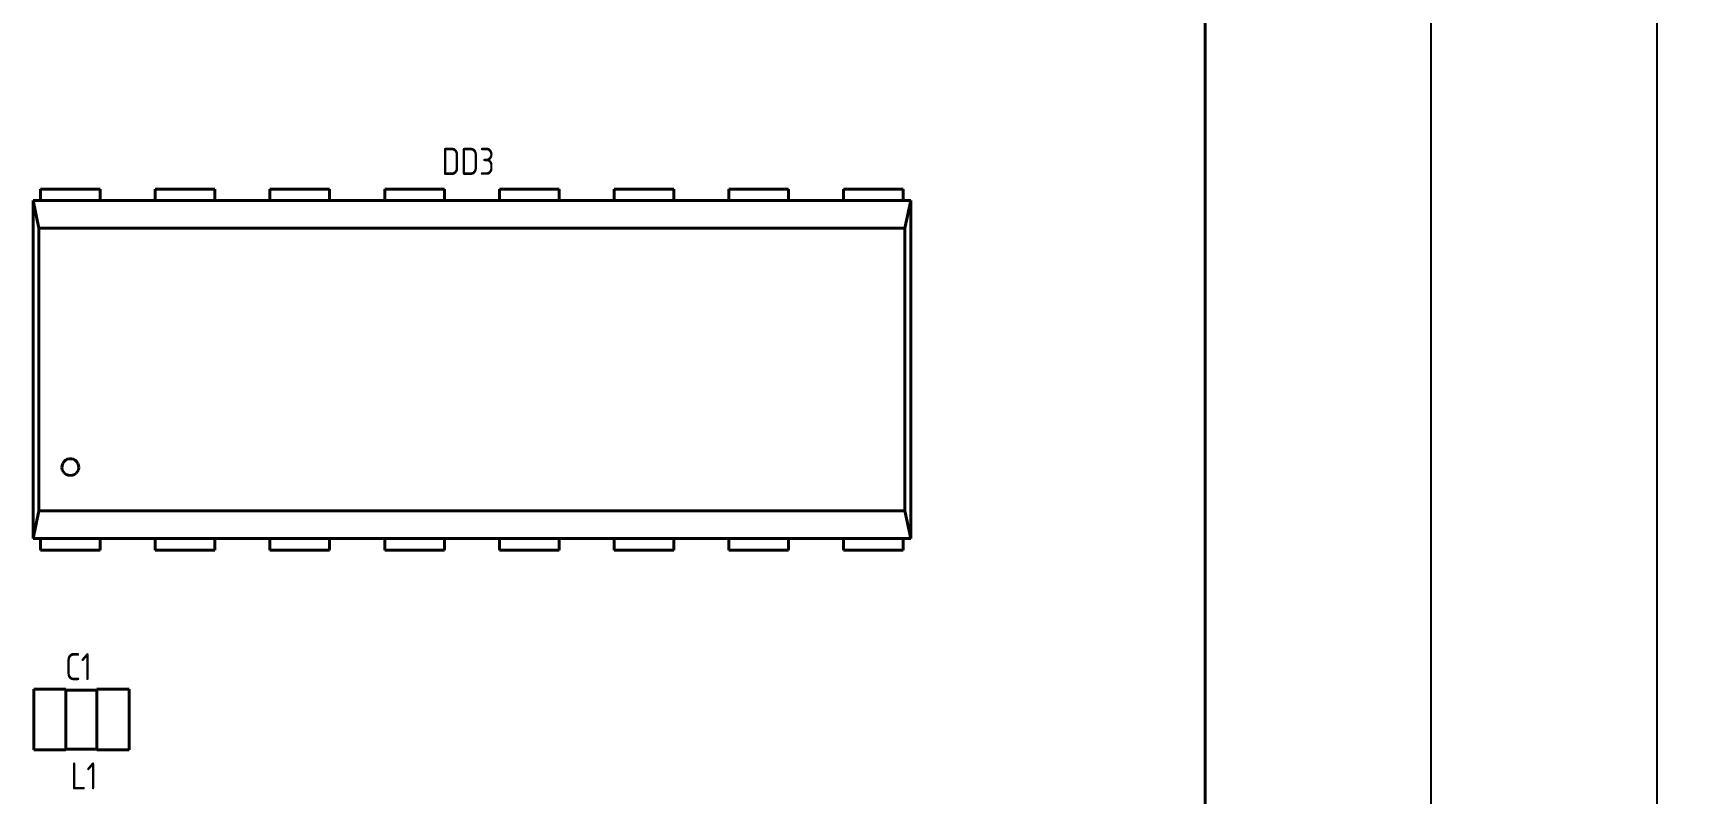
# Model space of a CAD drawing. Header units: inches. Extents: x -969 to 2045, y -594 to 12.
# Drawn here: x -774.9 to -701.7, y -139.8 to -106.1 of the extents above; entities that cross this region are included whole.
import ezdxf

# ---------------------------------------------------------------- set-up
doc = ezdxf.new("R2010")
doc.units = ezdxf.units.IN
doc.header["$MEASUREMENT"] = 0
doc.layers.add('Основная', color=7, linetype='Continuous', lineweight=40)
doc.styles.add('GOST type A0', font='gost.TTF', dxfattribs={"height": 2.116667})
doc.dimstyles.new('ISO-25', dxfattribs={"dimtxt": 2.5, "dimasz": 2.5, "dimexe": 1.25, "dimexo": 0.625, "dimtad": 1, "dimtxsty": 'Standard', "dimcen": 2.5, "dimadec": 0, "dimazin": 0, "dimtfac": 1, "dimtmove": 0, "dimatfit": 3, "dimfxl": 1, "dimarcsym": 0})

# ---------------------------------------------------------------- blocks, each defined once
blk = doc.blocks.new('*D28')
at = {"color": 0, "lineweight": -2, "transparency": 16777216}
for p, q in [((-727.374, -67.467), (-711.749, -67.467)), ((-712.999, -69.967), (-712.999, -294.967)), ((-727.374, -297.467), (-711.749, -297.467))]:
    blk.add_line(p, q, dxfattribs=at)
at = {"color": 0, "transparency": 16777216}
for points in [[(-713.415, -69.967), (-712.582, -69.967), (-712.999, -67.467)], [(-713.415, -294.967), (-712.582, -294.967), (-712.999, -297.467)]]:
    blk.add_solid(points, dxfattribs=at)
at = {"layer": 'DEFPOINTS', "color": 0, "transparency": 16777216}
for p in [(-727.999, -67.467), (-727.999, -297.467), (-712.999, -297.467)]:
    blk.add_point(p, dxfattribs=at)
at = {"color": 0, "transparency": 16777216, "insert": (-714.683, -182.467), "char_height": 2.1167, "attachment_point": 5, "rotation": 90, "style": 'GOST type A0'}
blk.add_mtext('115*', dxfattribs=at)
blk = doc.blocks.new('*D29')
at = {"color": 0, "lineweight": -2, "transparency": 16777216}
for p, q in [((-762.176, -45.267), (-701.749, -45.267)), ((-702.999, -47.767), (-702.999, -299.967)), ((-722.374, -302.467), (-701.749, -302.467))]:
    blk.add_line(p, q, dxfattribs=at)
at = {"color": 0, "transparency": 16777216}
for points in [[(-703.415, -47.767), (-702.582, -47.767), (-702.999, -45.267)], [(-703.415, -299.967), (-702.582, -299.967), (-702.999, -302.467)]]:
    blk.add_solid(points, dxfattribs=at)
at = {"layer": 'DEFPOINTS', "color": 0, "transparency": 16777216}
for p in [(-762.801, -45.267), (-722.999, -302.467), (-702.999, -302.467)]:
    blk.add_point(p, dxfattribs=at)
at = {"color": 0, "transparency": 16777216, "insert": (-704.842, -173.867), "char_height": 2.1167, "attachment_point": 5, "rotation": 90, "style": 'GOST type A0'}
blk.add_mtext('128,6*', dxfattribs=at)

msp = doc.modelspace()

# ---------------------------------------------------------------- linework, layer by layer
at = {"layer": 'Основная'}
for p, q in [((-722.999, -302.467), (-722.999, -62.467)), ((-771.919, -112.979), (-774.559, -112.979)), ((-774.559, -112.979), (-774.559, -113.489)), ((-774.559, -113.489), (-774.559, -112.979)), ((-774.559, -112.979), (-771.919, -112.979)), ((-771.919, -112.979), (-774.559, -112.979)), ((-774.559, -112.979), (-774.559, -113.489)), ((-774.559, -113.489), (-774.559, -112.979)), ((-774.559, -112.979), (-771.919, -112.979)), ((-771.919, -113.489), (-771.919, -112.979)), ((-771.919, -113.489), (-771.919, -112.979)), ((-771.919, -113.489), (-771.919, -112.979)), ((-771.919, -113.489), (-771.919, -112.979)), ((-766.839, -112.979), (-769.479, -112.979)), ((-769.479, -112.979), (-769.479, -113.489)), ((-769.479, -113.489), (-769.479, -112.979)), ((-769.479, -112.979), (-766.839, -112.979)), ((-766.839, -112.979), (-769.479, -112.979)), ((-769.479, -112.979), (-769.479, -113.489)), ((-769.479, -113.489), (-769.479, -112.979)), ((-769.479, -112.979), (-766.839, -112.979)), ((-766.839, -113.489), (-766.839, -112.979)), ((-766.839, -113.489), (-766.839, -112.979)), ((-766.839, -113.489), (-766.839, -112.979)), ((-766.839, -113.489), (-766.839, -112.979)), ((-761.759, -112.979), (-764.399, -112.979)), ((-764.399, -112.979), (-764.399, -113.489)), ((-764.399, -113.489), (-764.399, -112.979)), ((-761.759, -112.979), (-764.399, -112.979)), ((-761.759, -112.979), (-764.399, -112.979)), ((-764.399, -112.979), (-764.399, -113.489)), ((-764.399, -113.489), (-764.399, -112.979)), ((-761.759, -112.979), (-764.399, -112.979)), ((-761.759, -113.489), (-761.759, -112.979)), ((-761.759, -113.489), (-761.759, -112.979)), ((-761.759, -113.489), (-761.759, -112.979)), ((-761.759, -113.489), (-761.759, -112.979)), ((-756.679, -112.979), (-759.319, -112.979)), ((-759.319, -112.979), (-759.319, -113.489)), ((-759.319, -113.489), (-759.319, -112.979)), ((-759.319, -112.979), (-756.679, -112.979)), ((-756.679, -112.979), (-759.319, -112.979)), ((-759.319, -112.979), (-759.319, -113.489)), ((-759.319, -113.489), (-759.319, -112.979)), ((-759.319, -112.979), (-756.679, -112.979)), ((-756.679, -113.489), (-756.679, -112.979)), ((-756.679, -113.489), (-756.679, -112.979)), ((-756.679, -113.489), (-756.679, -112.979)), ((-756.679, -113.489), (-756.679, -112.979)), ((-751.599, -112.979), (-754.239, -112.979)), ((-754.239, -112.979), (-754.239, -113.489)), ((-754.239, -113.489), (-754.239, -112.979)), ((-754.239, -112.979), (-751.599, -112.979)), ((-751.599, -112.979), (-754.239, -112.979)), ((-754.239, -112.979), (-754.239, -113.489)), ((-754.239, -113.489), (-754.239, -112.979)), ((-754.239, -112.979), (-751.599, -112.979)), ((-751.599, -113.489), (-751.599, -112.979)), ((-751.599, -113.489), (-751.599, -112.979)), ((-751.599, -113.489), (-751.599, -112.979)), ((-751.599, -113.489), (-751.599, -112.979)), ((-746.519, -112.979), (-749.159, -112.979)), ((-749.159, -112.979), (-749.159, -113.489)), ((-749.159, -113.489), (-749.159, -112.979)), ((-746.519, -112.979), (-749.159, -112.979)), ((-746.519, -112.979), (-749.159, -112.979)), ((-749.159, -112.979), (-749.159, -113.489)), ((-749.159, -113.489), (-749.159, -112.979)), ((-746.519, -112.979), (-749.159, -112.979)), ((-746.519, -113.489), (-746.519, -112.979)), ((-746.519, -113.489), (-746.519, -112.979)), ((-746.519, -113.489), (-746.519, -112.979)), ((-746.519, -113.489), (-746.519, -112.979)), ((-741.439, -112.979), (-744.079, -112.979)), ((-744.079, -112.979), (-744.079, -113.489)), ((-744.079, -113.489), (-744.079, -112.979)), ((-744.079, -112.979), (-741.439, -112.979)), ((-741.439, -112.979), (-744.079, -112.979)), ((-744.079, -112.979), (-744.079, -113.489)), ((-744.079, -113.489), (-744.079, -112.979)), ((-744.079, -112.979), (-741.439, -112.979)), ((-741.439, -113.489), (-741.439, -112.979)), ((-741.439, -113.489), (-741.439, -112.979)), ((-741.439, -113.489), (-741.439, -112.979)), ((-741.439, -113.489), (-741.439, -112.979)), ((-736.359, -112.979), (-738.999, -112.979)), ((-738.999, -112.979), (-738.999, -113.489)), ((-738.999, -113.489), (-738.999, -112.979)), ((-738.999, -112.979), (-736.359, -112.979)), ((-736.359, -112.979), (-738.999, -112.979)), ((-738.999, -112.979), (-738.999, -113.489)), ((-738.999, -113.489), (-738.999, -112.979)), ((-738.999, -112.979), (-736.359, -112.979)), ((-736.359, -113.489), (-736.359, -112.979)), ((-736.359, -113.489), (-736.359, -112.979)), ((-736.359, -113.489), (-736.359, -112.979)), ((-736.359, -113.489), (-736.359, -112.979)), ((-774.559, -113.489), (-774.891, -113.489)), ((-774.891, -113.489), (-774.891, -128.451)), ((-774.891, -128.451), (-774.891, -113.489)), ((-774.635, -114.709), (-774.891, -113.489)), ((-736.027, -113.489), (-774.891, -113.489)), ((-774.559, -113.489), (-774.891, -113.489)), ((-774.891, -113.489), (-774.891, -128.451)), ((-774.891, -128.451), (-774.891, -113.489)), ((-774.635, -114.709), (-774.891, -113.489)), ((-736.027, -113.489), (-774.891, -113.489)), ((-769.479, -113.489), (-771.919, -113.489)), ((-769.479, -113.489), (-771.919, -113.489)), ((-764.399, -113.489), (-766.839, -113.489)), ((-764.399, -113.489), (-766.839, -113.489)), ((-759.319, -113.489), (-761.759, -113.489)), ((-759.319, -113.489), (-761.759, -113.489)), ((-754.239, -113.489), (-756.679, -113.489)), ((-754.239, -113.489), (-756.679, -113.489)), ((-749.159, -113.489), (-751.599, -113.489)), ((-749.159, -113.489), (-751.599, -113.489)), ((-744.079, -113.489), (-746.519, -113.489)), ((-744.079, -113.489), (-746.519, -113.489)), ((-738.999, -113.489), (-741.439, -113.489)), ((-738.999, -113.489), (-741.439, -113.489)), ((-736.027, -113.489), (-736.359, -113.489)), ((-736.027, -113.489), (-736.359, -113.489)), ((-736.283, -114.709), (-736.027, -113.489)), ((-736.283, -114.709), (-736.027, -113.489)), ((-736.027, -128.451), (-736.027, -113.489)), ((-736.027, -128.451), (-736.027, -113.489)), ((-736.027, -128.451), (-736.027, -113.489)), ((-736.027, -128.451), (-736.027, -113.489)), ((-774.635, -127.231), (-774.635, -114.709)), ((-736.283, -114.709), (-774.635, -114.709)), ((-774.635, -127.231), (-774.635, -114.709)), ((-736.283, -114.709), (-774.635, -114.709)), ((-736.283, -127.231), (-736.283, -114.709)), ((-736.283, -127.231), (-736.283, -114.709)), ((-773.577, -125.131), (-773.527, -125.053)), ((-773.577, -125.131), (-773.527, -125.053)), ((-773.527, -125.053), (-773.459, -124.989)), ((-773.527, -125.053), (-773.459, -124.989)), ((-773.459, -124.989), (-773.377, -124.943)), ((-773.459, -124.989), (-773.377, -124.943)), ((-773.377, -124.943), (-773.287, -124.919)), ((-773.377, -124.943), (-773.287, -124.919)), ((-773.287, -124.919), (-773.193, -124.919)), ((-773.287, -124.919), (-773.193, -124.919)), ((-773.101, -124.943), (-773.193, -124.919)), ((-773.101, -124.943), (-773.193, -124.919)), ((-773.019, -124.989), (-773.101, -124.943)), ((-773.019, -124.989), (-773.101, -124.943)), ((-772.951, -125.053), (-773.019, -124.989)), ((-772.951, -125.053), (-773.019, -124.989)), ((-772.901, -125.131), (-772.951, -125.053)), ((-772.901, -125.131), (-772.951, -125.053)), ((-773.613, -125.315), (-773.607, -125.221)), ((-773.613, -125.315), (-773.607, -125.221)), ((-773.595, -125.407), (-773.613, -125.315)), ((-773.595, -125.407), (-773.613, -125.315)), ((-773.607, -125.221), (-773.577, -125.131)), ((-773.607, -125.221), (-773.577, -125.131)), ((-773.555, -125.491), (-773.595, -125.407)), ((-773.555, -125.491), (-773.595, -125.407)), ((-773.495, -125.563), (-773.555, -125.491)), ((-773.495, -125.563), (-773.555, -125.491)), ((-773.419, -125.619), (-773.495, -125.563)), ((-773.419, -125.619), (-773.495, -125.563)), ((-773.333, -125.653), (-773.419, -125.619)), ((-773.333, -125.653), (-773.419, -125.619)), ((-773.239, -125.665), (-773.333, -125.653)), ((-773.239, -125.665), (-773.333, -125.653)), ((-773.239, -125.665), (-773.147, -125.653)), ((-773.239, -125.665), (-773.147, -125.653)), ((-773.147, -125.653), (-773.059, -125.619)), ((-773.147, -125.653), (-773.059, -125.619)), ((-773.059, -125.619), (-772.983, -125.563)), ((-773.059, -125.619), (-772.983, -125.563)), ((-772.983, -125.563), (-772.923, -125.491)), ((-772.983, -125.563), (-772.923, -125.491)), ((-772.923, -125.491), (-772.883, -125.407)), ((-772.923, -125.491), (-772.883, -125.407)), ((-772.871, -125.221), (-772.901, -125.131)), ((-772.871, -125.221), (-772.901, -125.131)), ((-772.883, -125.407), (-772.865, -125.315)), ((-772.883, -125.407), (-772.865, -125.315)), ((-772.865, -125.315), (-772.871, -125.221)), ((-772.865, -125.315), (-772.871, -125.221)), ((-774.891, -128.451), (-774.635, -127.231)), ((-774.891, -128.451), (-774.635, -127.231)), ((-736.283, -127.231), (-774.635, -127.231)), ((-736.283, -127.231), (-774.635, -127.231)), ((-736.027, -128.451), (-736.283, -127.231)), ((-736.027, -128.451), (-736.283, -127.231)), ((-774.891, -128.451), (-774.559, -128.451)), ((-736.027, -128.451), (-774.891, -128.451)), ((-774.891, -128.451), (-774.559, -128.451)), ((-736.027, -128.451), (-774.891, -128.451)), ((-774.559, -128.451), (-774.559, -128.961)), ((-774.559, -128.961), (-774.559, -128.451)), ((-774.559, -128.451), (-774.559, -128.961)), ((-774.559, -128.961), (-774.559, -128.451)), ((-771.919, -128.961), (-771.919, -128.451)), ((-771.919, -128.451), (-769.479, -128.451)), ((-771.919, -128.961), (-771.919, -128.451)), ((-771.919, -128.961), (-771.919, -128.451)), ((-771.919, -128.451), (-769.479, -128.451)), ((-771.919, -128.961), (-771.919, -128.451)), ((-769.479, -128.451), (-769.479, -128.961)), ((-769.479, -128.961), (-769.479, -128.451)), ((-769.479, -128.451), (-769.479, -128.961)), ((-769.479, -128.961), (-769.479, -128.451)), ((-766.839, -128.961), (-766.839, -128.451)), ((-766.839, -128.451), (-764.399, -128.451)), ((-766.839, -128.961), (-766.839, -128.451)), ((-766.839, -128.961), (-766.839, -128.451)), ((-766.839, -128.451), (-764.399, -128.451)), ((-766.839, -128.961), (-766.839, -128.451)), ((-764.399, -128.451), (-764.399, -128.961)), ((-764.399, -128.961), (-764.399, -128.451)), ((-764.399, -128.451), (-764.399, -128.961)), ((-764.399, -128.961), (-764.399, -128.451)), ((-761.759, -128.961), (-761.759, -128.451)), ((-761.759, -128.451), (-759.319, -128.451)), ((-761.759, -128.961), (-761.759, -128.451)), ((-761.759, -128.961), (-761.759, -128.451)), ((-761.759, -128.451), (-759.319, -128.451)), ((-761.759, -128.961), (-761.759, -128.451)), ((-759.319, -128.451), (-759.319, -128.961)), ((-759.319, -128.961), (-759.319, -128.451)), ((-759.319, -128.451), (-759.319, -128.961)), ((-759.319, -128.961), (-759.319, -128.451)), ((-756.679, -128.961), (-756.679, -128.451)), ((-756.679, -128.451), (-754.239, -128.451)), ((-756.679, -128.961), (-756.679, -128.451)), ((-756.679, -128.961), (-756.679, -128.451)), ((-756.679, -128.451), (-754.239, -128.451)), ((-756.679, -128.961), (-756.679, -128.451)), ((-754.239, -128.451), (-754.239, -128.961)), ((-754.239, -128.961), (-754.239, -128.451)), ((-754.239, -128.451), (-754.239, -128.961)), ((-754.239, -128.961), (-754.239, -128.451)), ((-751.599, -128.961), (-751.599, -128.451)), ((-751.599, -128.451), (-749.159, -128.451)), ((-751.599, -128.961), (-751.599, -128.451)), ((-751.599, -128.961), (-751.599, -128.451)), ((-751.599, -128.451), (-749.159, -128.451)), ((-751.599, -128.961), (-751.599, -128.451)), ((-749.159, -128.451), (-749.159, -128.961)), ((-749.159, -128.961), (-749.159, -128.451)), ((-749.159, -128.451), (-749.159, -128.961)), ((-749.159, -128.961), (-749.159, -128.451)), ((-746.519, -128.961), (-746.519, -128.451)), ((-746.519, -128.451), (-744.079, -128.451)), ((-746.519, -128.961), (-746.519, -128.451)), ((-746.519, -128.961), (-746.519, -128.451)), ((-746.519, -128.451), (-744.079, -128.451)), ((-746.519, -128.961), (-746.519, -128.451)), ((-744.079, -128.451), (-744.079, -128.961)), ((-744.079, -128.961), (-744.079, -128.451)), ((-744.079, -128.451), (-744.079, -128.961)), ((-744.079, -128.961), (-744.079, -128.451)), ((-741.439, -128.961), (-741.439, -128.451)), ((-741.439, -128.451), (-738.999, -128.451)), ((-741.439, -128.961), (-741.439, -128.451)), ((-741.439, -128.961), (-741.439, -128.451)), ((-741.439, -128.451), (-738.999, -128.451)), ((-741.439, -128.961), (-741.439, -128.451)), ((-738.999, -128.451), (-738.999, -128.961)), ((-738.999, -128.961), (-738.999, -128.451)), ((-738.999, -128.451), (-738.999, -128.961)), ((-738.999, -128.961), (-738.999, -128.451)), ((-736.359, -128.961), (-736.359, -128.451)), ((-736.359, -128.451), (-736.027, -128.451)), ((-736.359, -128.961), (-736.359, -128.451)), ((-736.359, -128.961), (-736.359, -128.451)), ((-736.359, -128.451), (-736.027, -128.451)), ((-736.359, -128.961), (-736.359, -128.451)), ((-774.559, -128.961), (-771.919, -128.961)), ((-771.919, -128.961), (-774.559, -128.961)), ((-774.559, -128.961), (-771.919, -128.961)), ((-771.919, -128.961), (-774.559, -128.961)), ((-769.479, -128.961), (-766.839, -128.961)), ((-766.839, -128.961), (-769.479, -128.961)), ((-769.479, -128.961), (-766.839, -128.961)), ((-766.839, -128.961), (-769.479, -128.961)), ((-764.399, -128.961), (-761.759, -128.961)), ((-761.759, -128.961), (-764.399, -128.961)), ((-764.399, -128.961), (-761.759, -128.961)), ((-761.759, -128.961), (-764.399, -128.961)), ((-759.319, -128.961), (-756.679, -128.961)), ((-756.679, -128.961), (-759.319, -128.961)), ((-759.319, -128.961), (-756.679, -128.961)), ((-756.679, -128.961), (-759.319, -128.961)), ((-754.239, -128.961), (-751.599, -128.961)), ((-751.599, -128.961), (-754.239, -128.961)), ((-754.239, -128.961), (-751.599, -128.961)), ((-751.599, -128.961), (-754.239, -128.961)), ((-749.159, -128.961), (-746.519, -128.961)), ((-746.519, -128.961), (-749.159, -128.961)), ((-749.159, -128.961), (-746.519, -128.961)), ((-746.519, -128.961), (-749.159, -128.961)), ((-744.079, -128.961), (-741.439, -128.961)), ((-741.439, -128.961), (-744.079, -128.961)), ((-744.079, -128.961), (-741.439, -128.961)), ((-741.439, -128.961), (-744.079, -128.961)), ((-738.999, -128.961), (-736.359, -128.961)), ((-736.359, -128.961), (-738.999, -128.961)), ((-738.999, -128.961), (-736.359, -128.961)), ((-736.359, -128.961), (-738.999, -128.961)), ((-774.854, -135.121), (-774.854, -137.813)), ((-773.432, -135.121), (-774.854, -135.121)), ((-774.854, -137.813), (-774.854, -135.121)), ((-774.854, -135.121), (-773.432, -135.121)), ((-774.854, -135.121), (-774.854, -137.813)), ((-773.432, -135.121), (-774.854, -135.121)), ((-774.854, -137.813), (-774.854, -135.121)), ((-774.854, -135.121), (-773.432, -135.121)), ((-773.432, -135.159), (-773.432, -135.121)), ((-773.432, -137.813), (-773.432, -135.121)), ((-773.432, -135.159), (-773.432, -135.121)), ((-773.432, -137.813), (-773.432, -135.121)), ((-772.06, -135.159), (-773.432, -135.159)), ((-773.432, -135.159), (-772.06, -135.159)), ((-772.06, -135.159), (-773.432, -135.159)), ((-773.432, -135.159), (-772.06, -135.159)), ((-770.638, -135.121), (-772.06, -135.121)), ((-772.06, -135.121), (-772.06, -135.159)), ((-772.06, -137.813), (-772.06, -135.121)), ((-772.06, -135.121), (-770.638, -135.121)), ((-770.638, -135.121), (-772.06, -135.121)), ((-772.06, -135.121), (-772.06, -135.159)), ((-772.06, -137.813), (-772.06, -135.121)), ((-772.06, -135.121), (-770.638, -135.121)), ((-770.638, -137.813), (-770.638, -135.121)), ((-770.638, -137.813), (-770.638, -135.121)), ((-770.638, -137.813), (-770.638, -135.121)), ((-770.638, -137.813), (-770.638, -135.121)), ((-774.854, -137.813), (-773.432, -137.813)), ((-774.854, -137.813), (-773.432, -137.813)), ((-774.854, -137.813), (-773.432, -137.813)), ((-774.854, -137.813), (-773.432, -137.813)), ((-773.432, -137.813), (-773.432, -137.775)), ((-773.432, -137.775), (-772.06, -137.775)), ((-773.432, -137.775), (-772.06, -137.775)), ((-773.432, -137.813), (-773.432, -137.775)), ((-773.432, -137.775), (-772.06, -137.775)), ((-773.432, -137.775), (-772.06, -137.775)), ((-772.06, -137.775), (-772.06, -137.813)), ((-772.06, -137.775), (-772.06, -137.813)), ((-772.06, -137.813), (-770.638, -137.813)), ((-772.06, -137.813), (-770.638, -137.813)), ((-772.06, -137.813), (-770.638, -137.813)), ((-772.06, -137.813), (-770.638, -137.813))]:
    msp.add_line(p, q, dxfattribs=at)

# ---------------------------------------------------------------- texts
at = {"layer": 'Основная', "style": 'GOST type A0'}
for s, p in [('DD3', (-756.802, -112.355)), ('C1', (-773.47, -134.725)), ('L1', (-773.225, -139.561))]:
    msp.add_text(s, height=1.2, dxfattribs=at).set_placement(p)

# ---------------------------------------------------------------- dimensions: what is measured, and where the dimension line sits
for base, p1, p2, text, picture, middle in [((-702.999, -302.467), (-762.801, -45.267), (-722.999, -302.467), '128,6*', '*D29', (-702.999, -173.867)), ((-712.999, -297.467), (-727.999, -67.467), (-727.999, -297.467), '115*', '*D28', (-712.999, -182.467))]:
    dim = msp.add_linear_dim(base=base, p1=p1, p2=p2, angle=90, text=text, dimstyle='ISO-25', override={"dimtxsty": 'GOST type A0'})
    dim.commit()
    dim.dimension.update_dxf_attribs({"geometry": picture, "text_midpoint": middle, "dimtype": 160})

doc.saveas('drawing.dxf')
